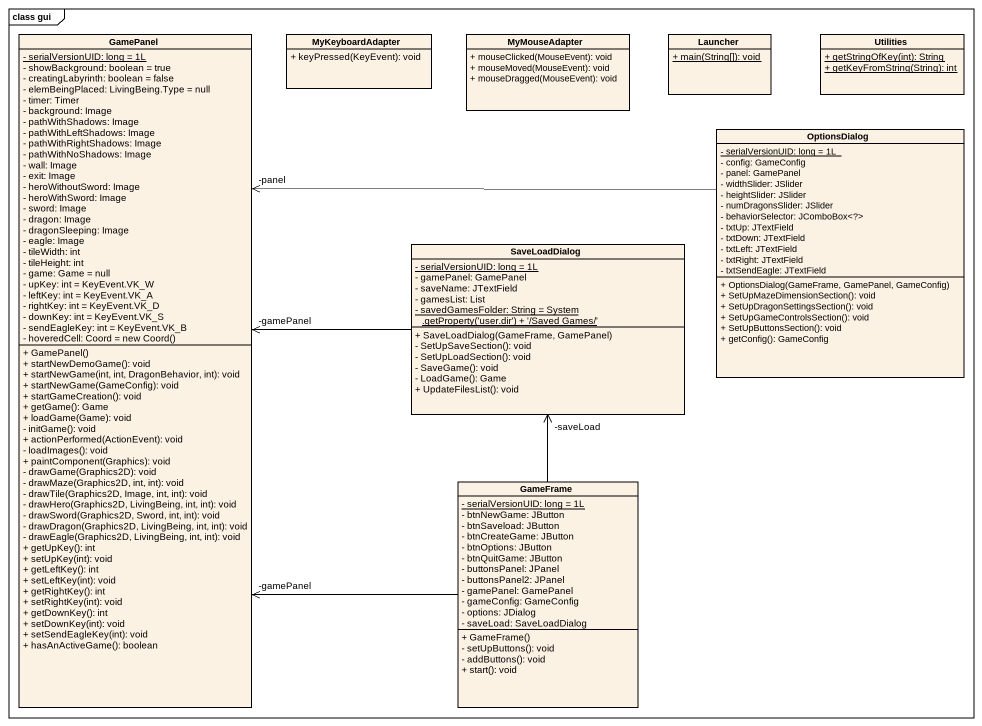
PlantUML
@startuml
mainframe class gui
hide circle
hide empty members
skinparam classAttributeIconSize 0
class GamePanel {
  {static} - serialVersionUID: long = 1L
  - showBackground: boolean = true
  - creatingLabyrinth: boolean = false
  - elemBeingPlaced: LivingBeing.Type = null
  - timer: Timer
  - background: Image
  - pathWithShadows: Image
  - pathWithLeftShadows: Image
  - pathWithRightShadows: Image
  - pathWithNoShadows: Image
  - wall: Image
  - exit: Image
  - heroWithoutSword: Image
  - heroWithSword: Image
  - sword: Image
  - dragon: Image
  - dragonSleeping: Image
  - eagle: Image
  - tileWidth: int
  - tileHeight: int
  - game: Game = null
  - upKey: int = KeyEvent.VK_W
  - leftKey: int = KeyEvent.VK_A
  - rightKey: int = KeyEvent.VK_D
  - downKey: int = KeyEvent.VK_S
  - sendEagleKey: int = KeyEvent.VK_B
  {field} - hoveredCell: Coord = new Coord()
  + GamePanel()
  + startNewDemoGame(): void
  + startNewGame(int, int, DragonBehavior, int): void
  + startNewGame(GameConfig): void
  + startGameCreation(): void
  + getGame(): Game
  + loadGame(Game): void
  - initGame(): void
  + actionPerformed(ActionEvent): void
  - loadImages(): void
  + paintComponent(Graphics): void
  - drawGame(Graphics2D): void
  - drawMaze(Graphics2D, int, int): void
  - drawTile(Graphics2D, Image, int, int): void
  - drawHero(Graphics2D, LivingBeing, int, int): void
  - drawSword(Graphics2D, Sword, int, int): void
  - drawDragon(Graphics2D, LivingBeing, int, int): void
  - drawEagle(Graphics2D, LivingBeing, int, int): void
  + getUpKey(): int
  + setUpKey(int): void
  + getLeftKey(): int
  + setLeftKey(int): void
  + getRightKey(): int
  + setRightKey(int): void
  + getDownKey(): int
  + setDownKey(int): void
  + setSendEagleKey(int): void
  + hasAnActiveGame(): boolean
}
class MyKeyboardAdapter {
  + keyPressed(KeyEvent): void
}
class MyMouseAdapter {
  + mouseClicked(MouseEvent): void
  + mouseMoved(MouseEvent): void
  + mouseDragged(MouseEvent): void
}
class Launcher {
  {static} + main(String[]): void
}
class Utilities {
  {static} + getStringOfKey(int): String
  {static} + getKeyFromString(String): int
}
class OptionsDialog {
  {static} - serialVersionUID: long = 1L
  - config: GameConfig
  - panel: GamePanel
  - widthSlider: JSlider
  - heightSlider: JSlider
  - numDragonsSlider: JSlider
  - behaviorSelector: JComboBox<?>
  - txtUp: JTextField
  - txtDown: JTextField
  - txtLeft: JTextField
  - txtRight: JTextField
  - txtSendEagle: JTextField
  + OptionsDialog(GameFrame, GamePanel, GameConfig)
  + SetUpMazeDimensionSection(): void
  + SetUpDragonSettingsSection(): void
  + SetUpGameControlsSection(): void
  + SetUpButtonsSection(): void
  + getConfig(): GameConfig
}
class SaveLoadDialog {
  {static} - serialVersionUID: long = 1L
  - gamePanel: GamePanel
  - saveName: JTextField
  - gamesList: List
  {static} {field} - savedGamesFolder: String = System .getProperty('user.dir') + '/Saved Games/'
  + SaveLoadDialog(GameFrame, GamePanel)
  - SetUpSaveSection(): void
  - SetUpLoadSection(): void
  - SaveGame(): void
  - LoadGame(): Game
  + UpdateFilesList(): void
}
class GameFrame {
  {static} - serialVersionUID: long = 1L
  - btnNewGame: JButton
  - btnSaveload: JButton
  - btnCreateGame: JButton
  - btnOptions: JButton
  - btnQuitGame: JButton
  - buttonsPanel: JPanel
  - buttonsPanel2: JPanel
  - gamePanel: GamePanel
  - gameConfig: GameConfig
  - options: JDialog
  - saveLoad: SaveLoadDialog
  + GameFrame()
  - setUpButtons(): void
  - addButtons(): void
  + start(): void
}
OptionsDialog -left-> "-panel" GamePanel
SaveLoadDialog -left-> "-gamePanel" GamePanel
GameFrame -left-> "-gamePanel" GamePanel
GameFrame -up-> "-saveLoad" SaveLoadDialog
@enduml
